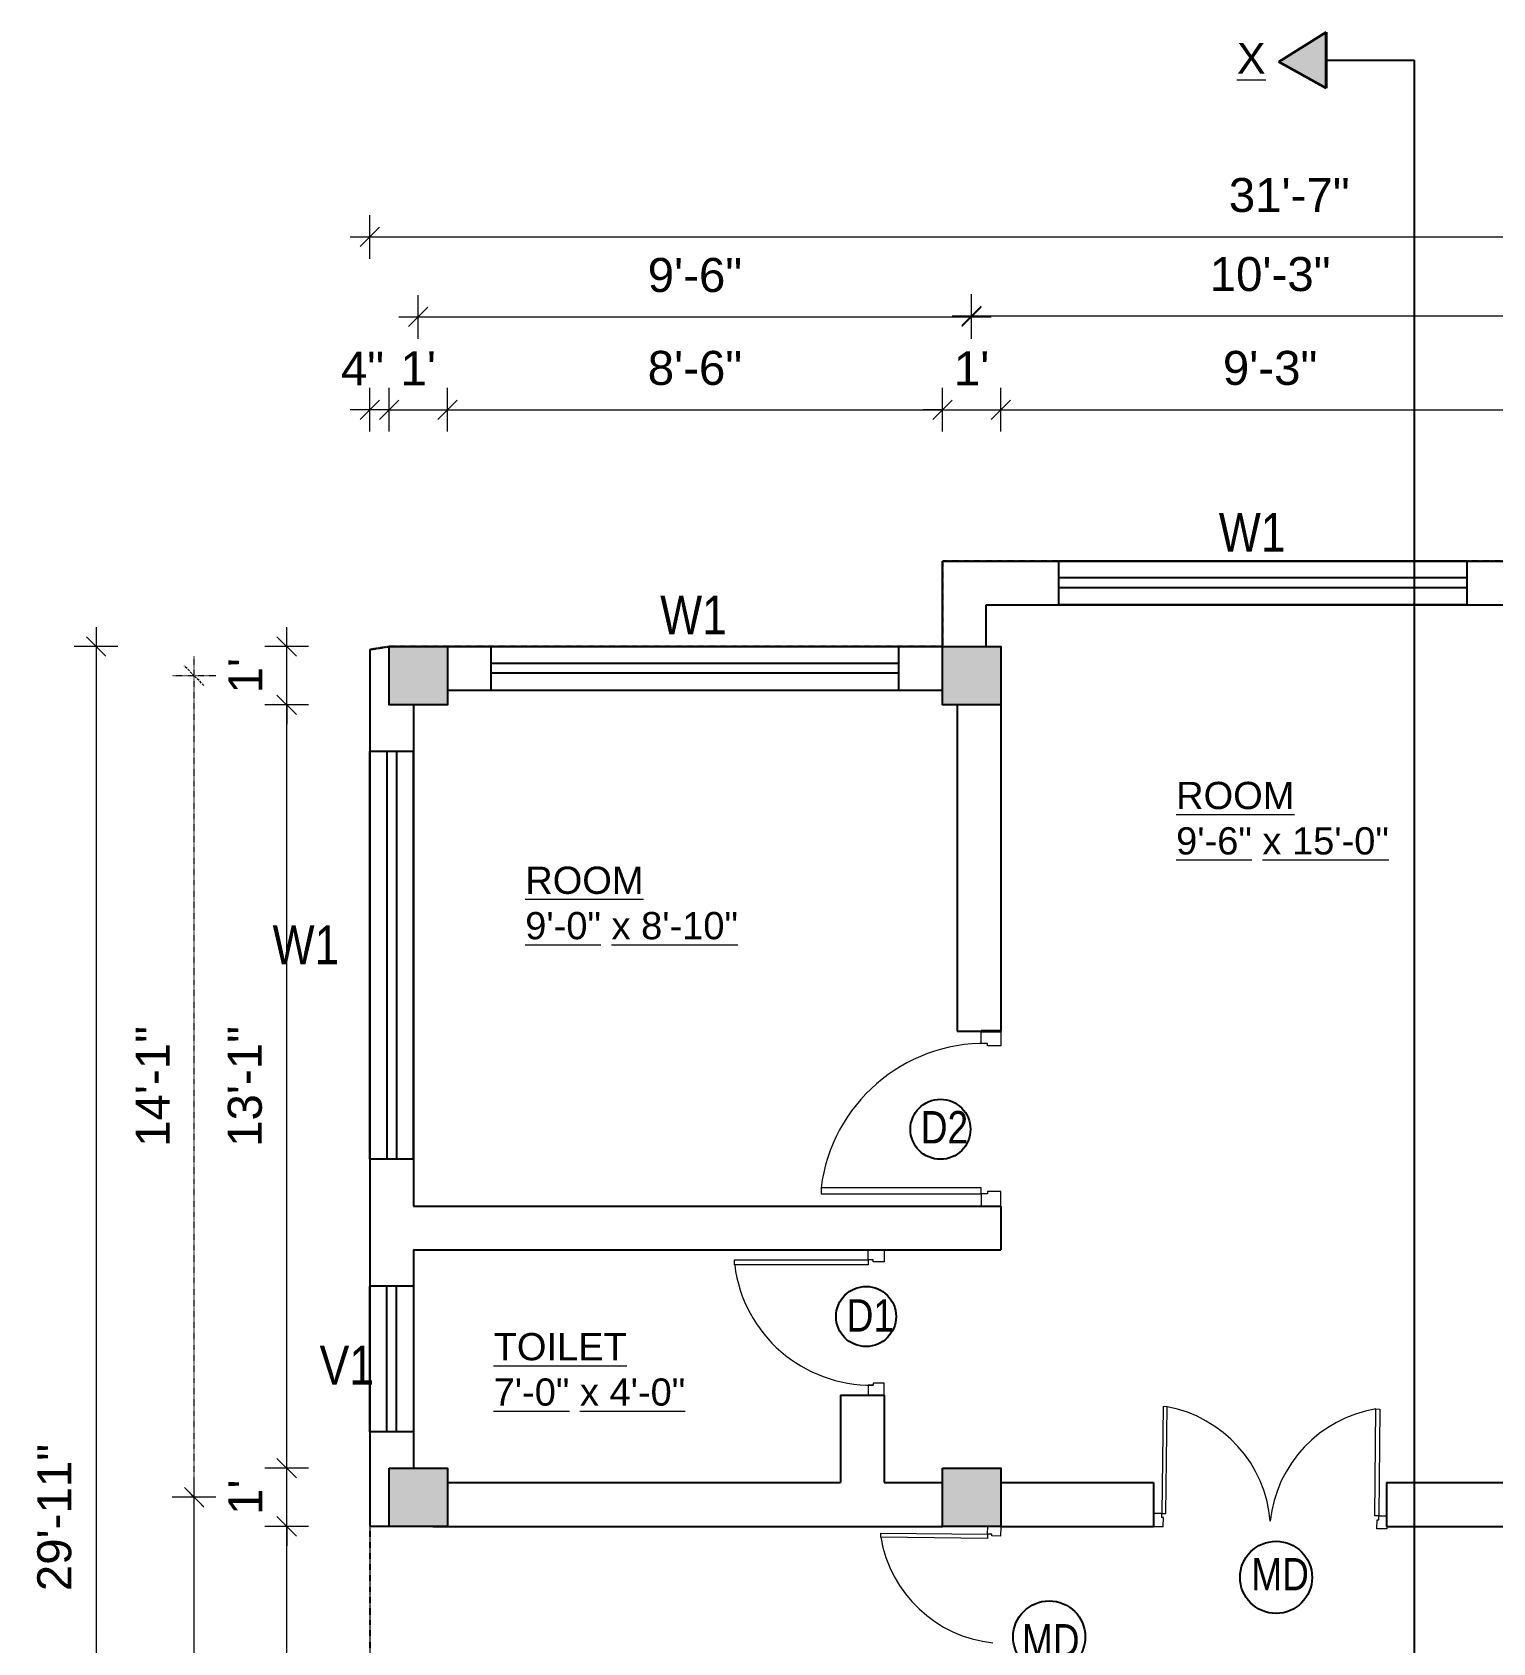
# Model space of a CAD drawing. Header units: inches. Extents: x -111 to 45239, y -6849 to 1261.
# Drawn here: x 23761.5 to 24062.4, y -614.9 to -283 of the extents above; entities that cross this region are included whole.
import ezdxf

# ---------------------------------------------------------------- set-up
doc = ezdxf.new("R2010")
doc.units = ezdxf.units.IN
doc.header["$LTSCALE"] = 0.5
doc.header["$MEASUREMENT"] = 0
doc.header["$PDMODE"] = 66
doc.linetypes.add('DASH', pattern=[0.35, 0.25, -0.1])
for name, color, linetype, lineweight in [('A_Title Text', 105, 'Continuous', 60), ('door', 202, 'Continuous', 5), ('TEXT', 220, 'Continuous', 9), ('Toilet', 7, 'Continuous', 25), ('wall', 20, 'Continuous', 40)]:
    doc.layers.add(name, color=color, linetype=linetype, lineweight=lineweight)
doc.styles.add('arial', font='arial.ttf')
doc.styles.add('ordinary', font='ARIALN.TTF')
doc.styles.get("Standard").update_dxf_attribs({"font": 'arial.ttf'})
doc.dimstyles.new('Sudeep', dxfattribs={"dimtxt": 6, "dimasz": 4, "dimexe": 4.5, "dimexo": 4.5, "dimgap": 5, "dimtad": 1, "dimdec": 0, "dimlunit": 4, "dimtxsty": 'arial', "dimblk": 'OBLIQUE', "dimcen": 250, "dimdle": 4, "dimclrd": 86, "dimclre": 5, "dimclrt": 1, "dimadec": 0, "dimazin": 0, "dimtfac": 1, "dimtdec": 0, "dimtix": 1, "dimtmove": 1, "dimatfit": 3, "dimldrblk": 'OBLIQUE', "dimfxl": 4.5, "dimfxlon": 1, "dimfrac": 2, "dimlwd": 15, "dimlwe": 13, "dimarcsym": 0})

# ---------------------------------------------------------------- blocks, each defined once
blk = doc.blocks.new('_Oblique')
at = {"color": 0, "linetype": 'ByBlock', "lineweight": -2}
blk.add_line((-0.5, -0.5), (0.5, 0.5), dxfattribs=at)
blk = doc.blocks.new('*D969')
at = {"layer": 'A_Title Text', "color": 5, "lineweight": 13, "transparency": 16777216}
for p, q in [((23835.05, -365.33), (23835.05, -356.33)), ((23847.05, -365.33), (23847.05, -356.33))]:
    blk.add_line(p, q, dxfattribs=at)
at = {"layer": 'A_Title Text', "color": 86, "lineweight": 15, "transparency": 16777216}
for p, q in [((23835.05, -360.83), (23831.05, -360.83)), ((23835.05, -360.83), (23847.05, -360.83)), ((23847.05, -360.83), (23851.05, -360.83))]:
    blk.add_line(p, q, dxfattribs=at)
at = {"layer": 'Defpoints', "color": 0, "transparency": 16777216}
for p in [(23847.05, -360.83), (23835.05, -409.62), (23847.05, -409.62)]:
    blk.add_point(p, dxfattribs=at)
at = {"layer": 'A_Title Text', "color": 86, "lineweight": 15, "transparency": 16777216, "xscale": 4, "yscale": 4, "zscale": 4}
blk.add_blockref('_Oblique', (23835.05, -360.83), dxfattribs=at)
at = {"layer": 'A_Title Text', "color": 86, "lineweight": 15, "transparency": 16777216, "xscale": 4, "yscale": 4, "zscale": 4, "rotation": 180}
blk.add_blockref('_Oblique', (23847.05, -360.83), dxfattribs=at)
at = {"layer": 'A_Title Text', "color": 1, "transparency": 16777216, "insert": (23841.05, -352.31), "char_height": 7, "attachment_point": 5, "style": 'arial'}
blk.add_mtext("1'", dxfattribs=at)
blk = doc.blocks.new('*D961')
at = {"layer": 'A_Title Text', "color": 5, "lineweight": 13, "transparency": 16777216}
for p, q in [((23847.05, -365.33), (23847.05, -356.33)), ((23949.05, -365.33), (23949.05, -356.33))]:
    blk.add_line(p, q, dxfattribs=at)
at = {"layer": 'A_Title Text', "color": 86, "lineweight": 15, "transparency": 16777216}
blk.add_line((23843.05, -360.83), (23953.05, -360.83), dxfattribs=at)
at = {"layer": 'Defpoints', "color": 0, "transparency": 16777216}
for p in [(23949.05, -360.83), (23847.05, -409.62), (23949.05, -409.62)]:
    blk.add_point(p, dxfattribs=at)
at = {"layer": 'A_Title Text', "color": 86, "lineweight": 15, "transparency": 16777216, "xscale": 4, "yscale": 4, "zscale": 4, "rotation": 180}
blk.add_blockref('_Oblique', (23847.05, -360.83), dxfattribs=at)
at = {"layer": 'A_Title Text', "color": 86, "lineweight": 15, "transparency": 16777216, "xscale": 4, "yscale": 4, "zscale": 4}
blk.add_blockref('_Oblique', (23949.05, -360.83), dxfattribs=at)
at = {"layer": 'A_Title Text', "color": 1, "transparency": 16777216, "insert": (23898.05, -352.25), "char_height": 7, "attachment_point": 5, "style": 'arial'}
blk.add_mtext('8\'-6"', dxfattribs=at)
blk = doc.blocks.new('*D962')
at = {"layer": 'A_Title Text', "color": 5, "lineweight": 13, "transparency": 16777216}
for p, q in [((23841.05, -346.19), (23841.05, -337.19)), ((23955.05, -346.19), (23955.05, -337.19))]:
    blk.add_line(p, q, dxfattribs=at)
at = {"layer": 'A_Title Text', "color": 86, "lineweight": 15, "transparency": 16777216}
blk.add_line((23837.05, -341.69), (23959.05, -341.69), dxfattribs=at)
at = {"layer": 'Defpoints', "color": 0, "transparency": 16777216}
for p in [(23955.05, -341.69), (23841.05, -415.62), (23955.05, -415.62)]:
    blk.add_point(p, dxfattribs=at)
at = {"layer": 'A_Title Text', "color": 86, "lineweight": 15, "transparency": 16777216, "xscale": 4, "yscale": 4, "zscale": 4, "rotation": 180}
blk.add_blockref('_Oblique', (23841.05, -341.69), dxfattribs=at)
at = {"layer": 'A_Title Text', "color": 86, "lineweight": 15, "transparency": 16777216, "xscale": 4, "yscale": 4, "zscale": 4}
blk.add_blockref('_Oblique', (23955.05, -341.69), dxfattribs=at)
at = {"layer": 'A_Title Text', "color": 1, "transparency": 16777216, "insert": (23898.05, -333.11), "char_height": 7, "attachment_point": 5, "style": 'arial'}
blk.add_mtext('9\'-6"', dxfattribs=at)
blk = doc.blocks.new('*D963')
at = {"layer": 'A_Title Text', "color": 5, "lineweight": 13, "transparency": 16777216}
for p, q in [((23955.05, -346), (23955.05, -337)), ((24078.05, -346), (24078.05, -337))]:
    blk.add_line(p, q, dxfattribs=at)
at = {"layer": 'A_Title Text', "color": 86, "lineweight": 15, "transparency": 16777216}
blk.add_line((23951.05, -341.5), (24082.05, -341.5), dxfattribs=at)
at = {"layer": 'Defpoints', "color": 0, "transparency": 16777216}
for p in [(24078.05, -341.5), (23955.05, -415.62), (24078.05, -415.62)]:
    blk.add_point(p, dxfattribs=at)
at = {"layer": 'A_Title Text', "color": 86, "lineweight": 15, "transparency": 16777216, "xscale": 4, "yscale": 4, "zscale": 4, "rotation": 180}
blk.add_blockref('_Oblique', (23955.05, -341.5), dxfattribs=at)
at = {"layer": 'A_Title Text', "color": 86, "lineweight": 15, "transparency": 16777216, "xscale": 4, "yscale": 4, "zscale": 4}
blk.add_blockref('_Oblique', (24078.05, -341.5), dxfattribs=at)
at = {"layer": 'A_Title Text', "color": 1, "transparency": 16777216, "insert": (24016.55, -332.92), "char_height": 7, "attachment_point": 5, "style": 'arial'}
blk.add_mtext('10\'-3"', dxfattribs=at)
blk = doc.blocks.new('*D971')
at = {"layer": 'A_Title Text', "color": 86, "lineweight": 15, "transparency": 16777216}
blk.add_line((23813.94, -759.04), (23813.94, -586.88), dxfattribs=at)
at = {"layer": 'A_Title Text', "color": 5, "lineweight": 13, "transparency": 16777216}
for p, q in [((23818.44, -590.88), (23809.44, -590.88)), ((23818.44, -755.04), (23809.44, -755.04))]:
    blk.add_line(p, q, dxfattribs=at)
at = {"layer": 'Defpoints', "color": 0, "transparency": 16777216}
for p in [(23813.94, -590.88), (23835.05, -590.88), (23835.05, -755.04)]:
    blk.add_point(p, dxfattribs=at)
at = {"layer": 'A_Title Text', "color": 86, "lineweight": 15, "transparency": 16777216, "xscale": 4, "yscale": 4, "zscale": 4}
for p, rotation in [((23813.94, -590.88), 90), ((23813.94, -755.04), 270)]:
    blk.add_blockref('_Oblique', p, dxfattribs=dict(at, rotation=rotation))
at = {"layer": 'A_Title Text', "color": 1, "transparency": 16777216, "insert": (23805.36, -672.96), "char_height": 7, "attachment_point": 5, "rotation": 90, "style": 'arial'}
blk.add_mtext('13\'-8"', dxfattribs=at)
blk = doc.blocks.new('*D972')
at = {"layer": 'A_Title Text', "color": 86, "lineweight": 15, "transparency": 16777216}
for p, q in [((23813.94, -578.88), (23813.94, -574.88)), ((23813.94, -590.88), (23813.94, -578.88)), ((23813.94, -590.88), (23813.94, -594.88))]:
    blk.add_line(p, q, dxfattribs=at)
at = {"layer": 'A_Title Text', "color": 5, "lineweight": 13, "transparency": 16777216}
for p, q in [((23818.44, -578.88), (23809.44, -578.88)), ((23818.44, -590.88), (23809.44, -590.88))]:
    blk.add_line(p, q, dxfattribs=at)
at = {"layer": 'Defpoints', "color": 0, "transparency": 16777216}
for p in [(23813.94, -578.88), (23835.05, -578.88), (23835.05, -590.88)]:
    blk.add_point(p, dxfattribs=at)
at = {"layer": 'A_Title Text', "color": 86, "lineweight": 15, "transparency": 16777216, "xscale": 4, "yscale": 4, "zscale": 4}
for p, rotation in [((23813.94, -578.88), 270), ((23813.94, -590.88), 90)]:
    blk.add_blockref('_Oblique', p, dxfattribs=dict(at, rotation=rotation))
at = {"layer": 'A_Title Text', "color": 1, "transparency": 16777216, "insert": (23805.43, -584.88), "char_height": 7, "attachment_point": 5, "rotation": 90, "style": 'arial'}
blk.add_mtext("1'", dxfattribs=at)
blk = doc.blocks.new('*D973')
at = {"layer": 'A_Title Text', "color": 86, "lineweight": 15, "transparency": 16777216}
blk.add_line((23813.94, -582.88), (23813.94, -417.62), dxfattribs=at)
at = {"layer": 'A_Title Text', "color": 5, "lineweight": 13, "transparency": 16777216}
for p, q in [((23818.44, -421.62), (23809.44, -421.62)), ((23818.44, -578.88), (23809.44, -578.88))]:
    blk.add_line(p, q, dxfattribs=at)
at = {"layer": 'Defpoints', "color": 0, "transparency": 16777216}
for p in [(23813.94, -421.62), (23835.05, -421.62), (23835.05, -578.88)]:
    blk.add_point(p, dxfattribs=at)
at = {"layer": 'A_Title Text', "color": 86, "lineweight": 15, "transparency": 16777216, "xscale": 4, "yscale": 4, "zscale": 4}
for p, rotation in [((23813.94, -421.62), 90), ((23813.94, -578.88), 270)]:
    blk.add_blockref('_Oblique', p, dxfattribs=dict(at, rotation=rotation))
at = {"layer": 'A_Title Text', "color": 1, "transparency": 16777216, "insert": (23805.36, -500.25), "char_height": 7, "attachment_point": 5, "rotation": 90, "style": 'arial'}
blk.add_mtext('13\'-1"', dxfattribs=at)
blk = doc.blocks.new('*D974')
at = {"layer": 'A_Title Text', "color": 86, "lineweight": 15, "transparency": 16777216}
for p, q in [((23813.94, -409.62), (23813.94, -405.62)), ((23813.94, -421.62), (23813.94, -409.62)), ((23813.94, -421.62), (23813.94, -425.62))]:
    blk.add_line(p, q, dxfattribs=at)
at = {"layer": 'A_Title Text', "color": 5, "lineweight": 13, "transparency": 16777216}
for p, q in [((23818.44, -409.62), (23809.44, -409.62)), ((23818.44, -421.62), (23809.44, -421.62))]:
    blk.add_line(p, q, dxfattribs=at)
at = {"layer": 'Defpoints', "color": 0, "transparency": 16777216}
for p in [(23813.94, -409.62), (23835.05, -409.62), (23835.05, -421.62)]:
    blk.add_point(p, dxfattribs=at)
at = {"layer": 'A_Title Text', "color": 86, "lineweight": 15, "transparency": 16777216, "xscale": 4, "yscale": 4, "zscale": 4}
for p, rotation in [((23813.94, -409.62), 270), ((23813.94, -421.62), 90)]:
    blk.add_blockref('_Oblique', p, dxfattribs=dict(at, rotation=rotation))
at = {"layer": 'A_Title Text', "color": 1, "transparency": 16777216, "insert": (23805.43, -415.62), "char_height": 7, "attachment_point": 5, "rotation": 90, "style": 'arial'}
blk.add_mtext("1'", dxfattribs=at)
blk = doc.blocks.new('*D960')
at = {"layer": 'A_Title Text', "color": 5, "lineweight": 13, "transparency": 16777216}
for p, q in [((23831.05, -365.33), (23831.05, -356.33)), ((23835.05, -365.33), (23835.05, -356.33))]:
    blk.add_line(p, q, dxfattribs=at)
at = {"layer": 'A_Title Text', "color": 86, "lineweight": 15, "transparency": 16777216}
for p, q in [((23831.05, -360.83), (23827.05, -360.83)), ((23835.05, -360.83), (23831.05, -360.83)), ((23835.05, -360.83), (23839.05, -360.83))]:
    blk.add_line(p, q, dxfattribs=at)
at = {"layer": 'Defpoints', "color": 0, "transparency": 16777216}
for p in [(23831.05, -360.83), (23831.05, -410.24), (23835.05, -409.62)]:
    blk.add_point(p, dxfattribs=at)
at = {"layer": 'A_Title Text', "color": 86, "lineweight": 15, "transparency": 16777216, "xscale": 4, "yscale": 4, "zscale": 4}
blk.add_blockref('_Oblique', (23831.05, -360.83), dxfattribs=at)
at = {"layer": 'A_Title Text', "color": 86, "lineweight": 15, "transparency": 16777216, "xscale": 4, "yscale": 4, "zscale": 4, "rotation": 180}
blk.add_blockref('_Oblique', (23835.05, -360.83), dxfattribs=at)
at = {"layer": 'A_Title Text', "color": 1, "transparency": 16777216, "insert": (23829.55, -352.33), "char_height": 7, "attachment_point": 5, "style": 'arial'}
blk.add_mtext('4"', dxfattribs=at)
blk = doc.blocks.new('*D975')
at = {"layer": 'A_Title Text', "color": 5, "lineweight": 13, "transparency": 16777216}
for p, q in [((23949.05, -365.33), (23949.05, -356.33)), ((23961.05, -365.33), (23961.05, -356.33))]:
    blk.add_line(p, q, dxfattribs=at)
at = {"layer": 'A_Title Text', "color": 86, "lineweight": 15, "transparency": 16777216}
for p, q in [((23949.05, -360.83), (23945.05, -360.83)), ((23949.05, -360.83), (23961.05, -360.83)), ((23961.05, -360.83), (23965.05, -360.83))]:
    blk.add_line(p, q, dxfattribs=at)
at = {"layer": 'Defpoints', "color": 0, "transparency": 16777216}
for p in [(23961.05, -360.83), (23949.05, -409.62), (23961.05, -409.62)]:
    blk.add_point(p, dxfattribs=at)
at = {"layer": 'A_Title Text', "color": 86, "lineweight": 15, "transparency": 16777216, "xscale": 4, "yscale": 4, "zscale": 4}
blk.add_blockref('_Oblique', (23949.05, -360.83), dxfattribs=at)
at = {"layer": 'A_Title Text', "color": 86, "lineweight": 15, "transparency": 16777216, "xscale": 4, "yscale": 4, "zscale": 4, "rotation": 180}
blk.add_blockref('_Oblique', (23961.05, -360.83), dxfattribs=at)
at = {"layer": 'A_Title Text', "color": 1, "transparency": 16777216, "insert": (23955.05, -352.31), "char_height": 7, "attachment_point": 5, "style": 'arial'}
blk.add_mtext("1'", dxfattribs=at)
blk = doc.blocks.new('*D976')
at = {"layer": 'A_Title Text', "color": 5, "lineweight": 13, "transparency": 16777216}
for p, q in [((23961.05, -365.33), (23961.05, -356.33)), ((24072.05, -365.33), (24072.05, -356.33))]:
    blk.add_line(p, q, dxfattribs=at)
at = {"layer": 'A_Title Text', "color": 86, "lineweight": 15, "transparency": 16777216}
blk.add_line((23957.05, -360.83), (24076.05, -360.83), dxfattribs=at)
at = {"layer": 'Defpoints', "color": 0, "transparency": 16777216}
for p in [(24072.05, -360.83), (23961.05, -409.62), (24072.05, -409.62)]:
    blk.add_point(p, dxfattribs=at)
at = {"layer": 'A_Title Text', "color": 86, "lineweight": 15, "transparency": 16777216, "xscale": 4, "yscale": 4, "zscale": 4, "rotation": 180}
blk.add_blockref('_Oblique', (23961.05, -360.83), dxfattribs=at)
at = {"layer": 'A_Title Text', "color": 86, "lineweight": 15, "transparency": 16777216, "xscale": 4, "yscale": 4, "zscale": 4}
blk.add_blockref('_Oblique', (24072.05, -360.83), dxfattribs=at)
at = {"layer": 'A_Title Text', "color": 1, "transparency": 16777216, "insert": (24016.55, -352.25), "char_height": 7, "attachment_point": 5, "style": 'arial'}
blk.add_mtext('9\'-3"', dxfattribs=at)
blk = doc.blocks.new('*D977')
at = {"layer": 'A_Title Text', "color": 5, "lineweight": 13, "transparency": 16777216}
for p, q in [((23831.05, -329.71), (23831.05, -320.71)), ((24209.93, -329.71), (24209.93, -320.71))]:
    blk.add_line(p, q, dxfattribs=at)
at = {"layer": 'A_Title Text', "color": 86, "lineweight": 15, "transparency": 16777216}
blk.add_line((23827.05, -325.21), (24213.93, -325.21), dxfattribs=at)
at = {"layer": 'Defpoints', "color": 0, "transparency": 16777216}
for p in [(24209.93, -325.21), (24209.93, -382.62), (23831.05, -410.24)]:
    blk.add_point(p, dxfattribs=at)
at = {"layer": 'A_Title Text', "color": 86, "lineweight": 15, "transparency": 16777216, "xscale": 4, "yscale": 4, "zscale": 4, "rotation": 180}
blk.add_blockref('_Oblique', (23831.05, -325.21), dxfattribs=at)
at = {"layer": 'A_Title Text', "color": 86, "lineweight": 15, "transparency": 16777216, "xscale": 4, "yscale": 4, "zscale": 4}
blk.add_blockref('_Oblique', (24209.93, -325.21), dxfattribs=at)
at = {"layer": 'A_Title Text', "color": 1, "transparency": 16777216, "insert": (24020.49, -316.63), "char_height": 7, "attachment_point": 5, "style": 'arial'}
blk.add_mtext('31\'-7"', dxfattribs=at)
blk = doc.blocks.new('*D978')
at = {"layer": 'A_Title Text', "color": 86, "lineweight": 15, "transparency": 16777216}
blk.add_line((23794.87, -765.04), (23794.87, -580.88), dxfattribs=at)
at = {"layer": 'A_Title Text', "color": 5, "lineweight": 13, "transparency": 16777216}
for p, q in [((23799.37, -584.88), (23790.37, -584.88)), ((23799.37, -761.04), (23790.37, -761.04))]:
    blk.add_line(p, q, dxfattribs=at)
at = {"layer": 'Defpoints', "color": 0, "transparency": 16777216}
for p in [(23794.87, -584.88), (23841.05, -584.88), (23841.05, -761.04)]:
    blk.add_point(p, dxfattribs=at)
at = {"layer": 'A_Title Text', "color": 86, "lineweight": 15, "transparency": 16777216, "xscale": 4, "yscale": 4, "zscale": 4}
for p, rotation in [((23794.87, -584.88), 90), ((23794.87, -761.04), 270)]:
    blk.add_blockref('_Oblique', p, dxfattribs=dict(at, rotation=rotation))
at = {"layer": 'A_Title Text', "color": 1, "transparency": 16777216, "insert": (23786.29, -672.96), "char_height": 7, "attachment_point": 5, "rotation": 90, "style": 'arial'}
blk.add_mtext('14\'-8"', dxfattribs=at)
blk = doc.blocks.new('*D979')
at = {"layer": 'A_Title Text', "color": 86, "linetype": 'DASH', "lineweight": 15, "ltscale": 0.1, "transparency": 16777216}
blk.add_line((23794.87, -588.88), (23794.87, -411.62), dxfattribs=at)
at = {"layer": 'A_Title Text', "color": 5, "linetype": 'DASH', "lineweight": 13, "ltscale": 0.1, "transparency": 16777216}
for p, q in [((23799.37, -415.62), (23790.37, -415.62)), ((23799.37, -584.88), (23790.37, -584.88))]:
    blk.add_line(p, q, dxfattribs=at)
at = {"layer": 'Defpoints', "color": 0, "linetype": 'DASH', "ltscale": 0.1, "transparency": 16777216}
for p in [(23794.87, -415.62), (23841.05, -415.62), (23841.05, -584.88)]:
    blk.add_point(p, dxfattribs=at)
at = {"layer": 'A_Title Text', "color": 86, "linetype": 'DASH', "lineweight": 15, "ltscale": 0.1, "transparency": 16777216, "xscale": 4, "yscale": 4, "zscale": 4}
for p, rotation in [((23794.87, -415.62), 90), ((23794.87, -584.88), 270)]:
    blk.add_blockref('_Oblique', p, dxfattribs=dict(at, rotation=rotation))
at = {"layer": 'A_Title Text', "color": 1, "linetype": 'DASH', "ltscale": 0.1, "transparency": 16777216, "insert": (23786.35, -500.25), "char_height": 7, "attachment_point": 5, "rotation": 90, "style": 'arial'}
blk.add_mtext('14\'-1"', dxfattribs=at)
blk = doc.blocks.new('*D980')
at = {"layer": 'A_Title Text', "color": 86, "lineweight": 15, "transparency": 16777216}
blk.add_line((23774.68, -405.62), (23774.68, -772.52), dxfattribs=at)
at = {"layer": 'A_Title Text', "color": 5, "lineweight": 13, "transparency": 16777216}
for p, q in [((23779.18, -409.62), (23770.18, -409.62)), ((23779.18, -768.52), (23770.18, -768.52))]:
    blk.add_line(p, q, dxfattribs=at)
at = {"layer": 'Defpoints', "color": 0, "transparency": 16777216}
for p in [(23835.05, -409.62), (23774.68, -768.52), (23835.05, -768.52)]:
    blk.add_point(p, dxfattribs=at)
at = {"layer": 'A_Title Text', "color": 86, "lineweight": 15, "transparency": 16777216, "xscale": 4, "yscale": 4, "zscale": 4}
for p, rotation in [((23774.68, -409.62), 90), ((23774.68, -768.52), 270)]:
    blk.add_blockref('_Oblique', p, dxfattribs=dict(at, rotation=rotation))
at = {"layer": 'A_Title Text', "color": 1, "transparency": 16777216, "insert": (23766.1, -589.07), "char_height": 7, "attachment_point": 5, "rotation": 90, "style": 'arial'}
blk.add_mtext('29\'-11"', dxfattribs=at)

msp = doc.modelspace()

# ---------------------------------------------------------------- hatches: boundary and pattern name
at = {"layer": 'Toilet'}
for points in [[(23847.05, -409.62), (23835.05, -409.62), (23835.05, -421.62), (23847.05, -421.62)], [(23961.05, -409.62), (23949.05, -409.62), (23949.05, -421.62), (23961.05, -421.62)], [(23847.05, -578.88), (23835.05, -578.88), (23835.05, -590.88), (23847.05, -590.88)], [(23961.05, -578.88), (23949.05, -578.88), (23949.05, -590.88), (23961.05, -590.88)]]:
    msp.add_hatch(color=1, dxfattribs=at).paths.add_polyline_path(points)
at = {"layer": 'wall', "ltscale": 5}
h = msp.add_hatch(color=2, dxfattribs=at)
h.dxf.hatch_style = 1
h.paths.add_polyline_path([(24018.35, -289.12), (24028.12, -283.04), (24028.12, -294.57)])

# ---------------------------------------------------------------- linework, layer by layer
at = {"layer": 'door', "ltscale": 0.5}
for p, q in [((23957.05, -522.38), (23957.05, -524.88)), ((23957.05, -522.38), (23957.05, -524.88)), ((23933.72, -535.97), (23933.72, -533.89)), ((23933.72, -535.97), (23933.72, -533.89)), ((23994.25, -588.23), (23992.58, -588.21)), ((23994.25, -588.23), (23992.58, -588.21)), ((24038.93, -588.72), (24040.6, -588.74)), ((24038.93, -588.72), (24040.6, -588.74)), ((23958.36, -592.51), (23958.38, -590.85)), ((23958.36, -592.51), (23958.38, -590.85))]:
    msp.add_line(p, q, dxfattribs=at)
for points in [[(23957.05, -491.38), (23957.05, -488.88), (23961.05, -488.88), (23961.05, -491.88), (23958.3, -491.88), (23958.3, -491.38)], [(23957.05, -491.38), (23957.05, -488.88), (23961.05, -488.88), (23961.05, -491.88), (23958.3, -491.88), (23958.3, -491.38)], [(23924.05, -522.38), (23957.05, -522.38), (23957.05, -521.13), (23924.05, -521.13)], [(23924.05, -522.38), (23957.05, -522.38), (23957.05, -521.13), (23924.05, -521.13)], [(23906.23, -535.97), (23933.72, -535.97), (23933.72, -537.01), (23906.23, -537.01)], [(23906.23, -535.97), (23933.72, -535.97), (23933.72, -537.01), (23906.23, -537.01)], [(23933.72, -561.79), (23933.72, -563.88), (23937.05, -563.88), (23937.05, -561.38), (23934.76, -561.38), (23934.76, -561.79)], [(23933.72, -561.79), (23933.72, -563.88), (23937.05, -563.88), (23937.05, -561.38), (23934.76, -561.38), (23934.76, -561.79)], [(23994.49, -566.22), (23994.25, -588.23), (23995.08, -588.23), (23995.33, -566.23)], [(23994.49, -566.22), (23994.25, -588.23), (23995.08, -588.23), (23995.33, -566.23)], [(24039.18, -566.71), (24038.93, -588.72), (24038.1, -588.71), (24038.34, -566.7)], [(24039.18, -566.71), (24038.93, -588.72), (24038.1, -588.71), (24038.34, -566.7)], [(23936.35, -592.27), (23958.36, -592.51), (23958.36, -593.35), (23936.35, -593.1)], [(23936.35, -592.27), (23958.36, -592.51), (23958.36, -593.35), (23936.35, -593.1)]]:
    msp.add_lwpolyline(points, close=True, dxfattribs=at)
for points in [[(23957.05, -524.88), (23961.05, -524.88), (23961.05, -521.88), (23958.3, -521.88), (23958.3, -522.38), (23957.05, -522.38)], [(23957.05, -524.88), (23961.05, -524.88), (23961.05, -521.88), (23958.3, -521.88), (23958.3, -522.38), (23957.05, -522.38)], [(23933.72, -533.89), (23937.05, -533.89), (23937.05, -536.39), (23934.76, -536.39), (23934.76, -535.97), (23933.72, -535.97)], [(23933.72, -533.89), (23937.05, -533.89), (23937.05, -536.39), (23934.76, -536.39), (23934.76, -535.97), (23933.72, -535.97)], [(23992.58, -588.21), (23992.55, -590.88), (23994.55, -590.9), (23994.57, -589.06), (23994.24, -589.06), (23994.25, -588.23)], [(23992.58, -588.21), (23992.55, -590.88), (23994.55, -590.9), (23994.57, -589.06), (23994.24, -589.06), (23994.25, -588.23)], [(24040.6, -588.74), (24040.57, -591.41), (24038.57, -591.38), (24038.59, -589.55), (24038.92, -589.55), (24038.93, -588.72)], [(24040.6, -588.74), (24040.57, -591.41), (24038.57, -591.38), (24038.59, -589.55), (24038.92, -589.55), (24038.93, -588.72)], [(23958.38, -590.85), (23961.05, -590.88), (23961.03, -592.88), (23959.19, -592.86), (23959.2, -592.52), (23958.36, -592.51)], [(23958.38, -590.85), (23961.05, -590.88), (23961.03, -592.88), (23959.19, -592.86), (23959.2, -592.52), (23958.36, -592.51)]]:
    msp.add_lwpolyline(points, dxfattribs=at)
for centre, radius, start, end in [((23957.74, -525.32), 33.95, 89.0596, 172.8964), ((23957.74, -525.32), 33.95, 89.0596, 172.8964), ((23934.3, -533.51), 28.28, 187.1036, 270.9404), ((23934.3, -533.51), 28.28, 187.1036, 270.9404), ((23990.47, -591.97), 26.2, 4.7327, 79.3154), ((23990.47, -591.97), 26.2, 4.7327, 79.3154), ((24042.63, -592.55), 26.2, 99.416, 173.9987), ((24042.63, -592.55), 26.2, 99.416, 173.9987), ((23962.19, -588.82), 26.2, 189.416, 263.9987), ((23962.19, -588.82), 26.2, 189.416, 263.9987)]:
    msp.add_arc(centre, radius, start, end, dxfattribs=at)
at = {"layer": 'Toilet'}
for p, q in [((24028.12, -288.81), (24046.22, -288.81)), ((24046.22, -288.81), (24046.22, -828.12)), ((23949.05, -391.99), (24076.55, -391.99)), ((23949.05, -409.62), (23949.05, -391.99)), ((23958.05, -400.99), (24072.05, -400.99)), ((23958.05, -409.62), (23958.05, -400.99)), ((23831.05, -410.24), (23831.05, -590.88)), ((23847.05, -409.62), (23856.05, -409.62)), ((23940.05, -409.62), (23949.05, -409.62)), ((23847.05, -418.62), (23856.05, -418.62)), ((23940.05, -418.62), (23949.05, -418.62)), ((23840.05, -421.62), (23840.05, -524.88)), ((23952.05, -421.62), (23952.05, -488.88)), ((23961.05, -421.62), (23961.05, -488.88)), ((23952.05, -488.88), (23961.05, -488.88)), ((23840.05, -524.88), (23961.05, -524.88)), ((23961.05, -524.88), (23961.05, -533.88)), ((23840.05, -533.88), (23937.05, -533.88)), ((23937.05, -533.88), (23961.05, -533.88)), ((23961.05, -533.88), (23961.05, -533.88)), ((23928.05, -563.88), (23928.05, -581.88)), ((23928.05, -563.88), (23937.05, -563.88)), ((23937.05, -563.88), (23937.05, -581.88)), ((23840.05, -571.38), (23840.05, -578.88)), ((23847.05, -581.88), (23928.05, -581.88)), ((23937.05, -581.88), (23949.05, -581.88)), ((23961.05, -581.88), (23992.55, -581.88)), ((23992.55, -581.88), (23992.55, -590.88)), ((24040.55, -581.88), (24072.05, -581.88)), ((24040.55, -581.88), (24040.55, -590.88)), ((23835.05, -590.88), (23831.05, -590.88)), ((23844.05, -590.88), (23937.05, -590.88)), ((23844.05, -590.88), (23949.05, -590.88)), ((23961.05, -590.88), (23992.55, -590.88)), ((24040.55, -590.88), (24072.05, -590.88))]:
    msp.add_line(p, q, dxfattribs=at)
at = {"layer": 'Toilet', "color": 3}
for p, q in [((23973.05, -400.99), (23973.05, -391.99)), ((24057.05, -391.99), (23973.05, -391.99)), ((24057.05, -391.99), (24057.05, -400.99)), ((24057.05, -395.49), (23973.05, -395.49)), ((24057.05, -397.49), (23973.05, -397.49)), ((24057.05, -400.99), (23973.05, -400.99)), ((23856.05, -418.62), (23856.05, -409.62)), ((23856.05, -409.62), (23940.05, -409.62)), ((23940.05, -418.62), (23940.05, -409.62)), ((23940.05, -413.12), (23856.05, -413.12)), ((23940.05, -415.12), (23856.05, -415.12)), ((23856.05, -418.62), (23940.05, -418.62)), ((23840.05, -431.25), (23831.05, -431.25)), ((23831.05, -515.25), (23831.05, -431.25)), ((23834.55, -431.25), (23834.55, -515.25)), ((23836.55, -431.25), (23836.55, -515.25)), ((23840.05, -515.25), (23840.05, -431.25)), ((23840.05, -515.25), (23831.05, -515.25)), ((23840.05, -533.88), (23840.05, -541.38)), ((23840.05, -541.38), (23831.05, -541.38)), ((23831.05, -571.38), (23831.05, -541.38)), ((23834.55, -571.38), (23834.55, -541.38)), ((23836.55, -571.38), (23836.55, -541.38)), ((23840.05, -541.38), (23840.05, -571.38)), ((23840.05, -571.38), (23831.05, -571.38))]:
    msp.add_line(p, q, dxfattribs=at)
at = {"layer": 'Toilet', "color": 1, "linetype": 'DASH', "ltscale": 0.1}
msp.add_line((23831.05, -410.24), (23835.05, -409.62), dxfattribs=at)
msp.add_lwpolyline([(24209.93, -382.62), (24072.05, -382.62), (24072.05, -391.99), (23949.05, -391.99), (23949.05, -409.62), (23835.05, -409.62), (23831.05, -410.24), (23831.05, -769.02), (24218.5, -721.15)], close=True, dxfattribs=at)
at = {"layer": 'Toilet'}
for points in [[(23835.05, -409.62), (23847.05, -409.62), (23847.05, -421.62), (23835.05, -421.62)], [(23949.05, -409.62), (23961.05, -409.62), (23961.05, -421.62), (23949.05, -421.62)], [(23835.05, -578.88), (23847.05, -578.88), (23847.05, -590.88), (23835.05, -590.88)], [(23949.05, -578.88), (23961.05, -578.88), (23961.05, -590.88), (23949.05, -590.88)]]:
    msp.add_lwpolyline(points, close=True, dxfattribs=at)
for centre, radius in [((23948.63, -509.07), 6.19), ((23933.31, -547.65), 6.19), ((24017.78, -601.39), 7.43), ((23971.04, -613.66), 7.43)]:
    msp.add_circle(centre, radius, dxfattribs=at)
at = {"layer": 'wall', "color": 1, "ltscale": 5}
for p, q in [((24018.35, -289.12), (24028.12, -283.04)), ((24028.12, -283.04), (24028.12, -294.57)), ((24028.12, -294.57), (24018.35, -289.12))]:
    msp.add_line(p, q, dxfattribs=at)
at = {"layer": 'wall', "ltscale": 5}
msp.add_line((23961.05, -488.88), (23957.05, -488.88), dxfattribs=at)
msp.add_line((23961.05, -488.88), (23957.05, -488.88), dxfattribs=at)
msp.add_line((23961.05, -488.88), (23957.05, -488.88), dxfattribs=at)
msp.add_line((23961.05, -488.88), (23957.05, -488.88), dxfattribs=at)
msp.add_line((23961.05, -488.88), (23957.05, -488.88), dxfattribs=at)
msp.add_line((23961.05, -488.88), (23957.05, -488.88), dxfattribs=at)

# ---------------------------------------------------------------- texts
at = {"layer": 'door', "ltscale": 0.5, "style": 'ordinary'}
for s, insert, char_height, width, attachment_point, rotation in [('W1', (24005.99, -390.09), 8, 4.3538, 7, 0), ('W1', (23890.89, -407.12), 8, 4.3538, 7, 0), ('W1', (23811.04, -475.08), 8, 4.3538, 7, 0), ('D2', (23944.58, -505.32), 6.664, 3.6268, 1, 360), ('D', (23944.58, -505.32), 6.66, 3.6268, 1, 360), ('D1', (23929.31, -544.09), 6.664, 3.6268, 1, 360), ('V1', (23820.73, -561.68), 8, 4.3538, 7, 0), ('MD', (23965.42, -611.02), 6.664, 3.6268, 1, 360)]:
    msp.add_mtext(s, dxfattribs=dict(at, insert=insert, char_height=char_height, width=width, attachment_point=attachment_point, rotation=rotation))
at = {"layer": 'door', "ltscale": 0.5, "insert": (24012.68, -597.4), "char_height": 6.664, "width": 3.6268, "attachment_point": 1, "style": 'ordinary'}
msp.add_mtext('MD', dxfattribs=at)
at = {"layer": 'TEXT'}
for s, insert, char_height, width, attachment_point in [('{\\LX}', (24015.64, -291.61), 6.378, 70.6779, 9), ('{\\fArial TUR|b0|i0|c162|p34;\\LROOM\\P\\fArial TUR|b0|i0|c0|p34;9\\fArial TUR|b0|i0|c162|p34;\'-\\fArial TUR|b0|i0|c0|p34;6\\fArial TUR|b0|i0|c162|p34;" x 1\\fArial TUR|b0|i0|c0|p34;5\\fArial TUR|b0|i0|c162|p34;\'-\\fArial TUR|b0|i0|c0|p34;0\\fArial TUR|b0|i0|c162|p34;"}', (23997.19, -452.53), 5.60913, 62.1621, 7), ('{\\fArial TUR|b0|i0|c162|p34;\\LROOM\\P\\fArial TUR|b0|i0|c0|p34;9\\fArial TUR|b0|i0|c162|p34;\'-\\fArial TUR|b0|i0|c0|p34;0\\fArial TUR|b0|i0|c162|p34;" x \\fArial TUR|b0|i0|c0|p34;8\\fArial TUR|b0|i0|c162|p34;\'-10"}', (23863.09, -470), 5.60913, 62.1621, 7), ('{\\fArial TUR|b0|i0|c162|p34;\\LTOILET\\P\\fArial TUR|b0|i0|c0|p34;7\\fArial TUR|b0|i0|c162|p34;\'-\\fArial TUR|b0|i0|c0|p34;0\\fArial TUR|b0|i0|c162|p34;" x \\fArial TUR|b0|i0|c0|p34;4\\fArial TUR|b0|i0|c162|p34;\'-0"}', (23856.58, -566.09), 5.60913, 62.1621, 7)]:
    msp.add_mtext(s, dxfattribs=dict(at, insert=insert, char_height=char_height, width=width, attachment_point=attachment_point))

# ---------------------------------------------------------------- dimensions: what is measured, and where the dimension line sits
at = {"layer": 'A_Title Text'}
dim = msp.add_linear_dim(base=(24209.93, -325.21), p1=(23831.05, -410.24), p2=(24209.93, -382.62), dimstyle='Sudeep', override={"dimtxt": 7}, dxfattribs=at)
dim.commit()
dim.dimension.update_dxf_attribs({"geometry": '*D977', "text_midpoint": (24020.49, -316.63)})
for base, p1, p2, angle, picture, middle in [((24078.05, -341.5), (23955.05, -415.62), (24078.05, -415.62), 180, '*D963', (24016.55, -332.92)), ((23949.05, -360.83), (23847.05, -409.62), (23949.05, -409.62), 180, '*D961', (23898.05, -352.25)), ((23961.05, -360.83), (23949.05, -409.62), (23961.05, -409.62), 180, '*D975', (23955.05, -352.31)), ((24072.05, -360.83), (23961.05, -409.62), (24072.05, -409.62), 180, '*D976', (24016.55, -352.25)), ((23774.68, -768.52), (23835.05, -409.62), (23835.05, -768.52), 90, '*D980', (23766.1, -589.07)), ((23813.94, -409.62), (23835.05, -421.62), (23835.05, -409.62), 90, '*D974', (23805.43, -415.62)), ((23813.94, -421.62), (23835.05, -578.88), (23835.05, -421.62), 90, '*D973', (23805.36, -500.25)), ((23813.94, -578.88), (23835.05, -590.88), (23835.05, -578.88), 90, '*D972', (23805.43, -584.88)), ((23794.87, -584.88), (23841.05, -761.04), (23841.05, -584.88), 90, '*D978', (23786.29, -672.96)), ((23813.94, -590.88), (23835.05, -755.04), (23835.05, -590.88), 90, '*D971', (23805.36, -672.96))]:
    dim = msp.add_linear_dim(base=base, p1=p1, p2=p2, angle=angle, dimstyle='Sudeep', override={"dimtxt": 7}, dxfattribs=at)
    dim.commit()
    dim.dimension.update_dxf_attribs({"geometry": picture, "text_midpoint": middle})
for p1, p2, distance, picture, middle in [((23841.05, -415.62), (23955.05, -415.62), 73.94, '*D962', (23898.05, -333.11)), ((23835.05, -409.62), (23847.05, -409.62), 48.8, '*D969', (23841.05, -352.31))]:
    dim = msp.add_aligned_dim(p1=p1, p2=p2, distance=distance, dimstyle='Sudeep', override={"dimtxt": 7}, dxfattribs=at)
    dim.commit()
    dim.dimension.update_dxf_attribs({"geometry": picture, "text_midpoint": middle})
dim = msp.add_linear_dim(base=(23831.05, -360.83), p1=(23835.05, -409.62), p2=(23831.05, -410.24), angle=180, dimstyle='Sudeep', override={"dimtxt": 7}, dxfattribs=at)
dim.commit()
dim.dimension.update_dxf_attribs({"geometry": '*D960', "text_midpoint": (23829.55, -360.83), "dimtype": 160})
at = {"layer": 'A_Title Text', "color": 1, "linetype": 'DASH', "ltscale": 0.1}
dim = msp.add_linear_dim(base=(23794.87, -415.62), p1=(23841.05, -584.88), p2=(23841.05, -415.62), angle=90, dimstyle='Sudeep', override={"dimtxt": 7}, dxfattribs=at)
dim.commit()
dim.dimension.update_dxf_attribs({"geometry": '*D979', "text_midpoint": (23786.35, -500.25)})

doc.saveas('drawing.dxf')
